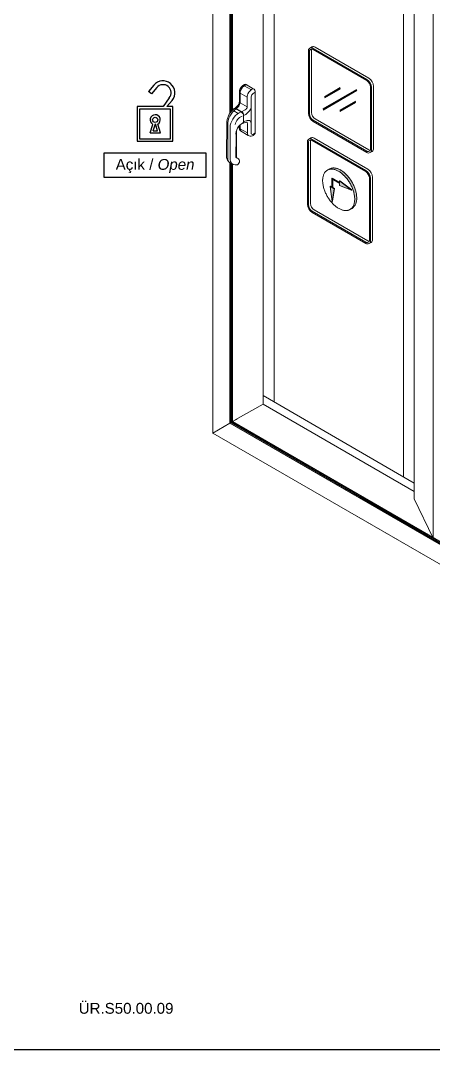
# Model space of a CAD drawing. Header units: millimetres. Extents: x 221 to 2771, y 196 to 840.
# Drawn here: x 1515.5 to 1592, y 195.6 to 385.9 of the extents above; entities that cross this region are included whole.
import ezdxf

# ---------------------------------------------------------------- set-up
doc = ezdxf.new("R2010")
doc.units = ezdxf.units.MM
doc.layers.add('antet_k', color=7, linetype='Continuous')
doc.styles.get("Standard").update_dxf_attribs({"font": 'arial.ttf'})

# ---------------------------------------------------------------- blocks, each defined once
blk = doc.blocks.new('Rev.No.1A')
at = {"insert": (-570.02, 4668.22), "char_height": 2, "width": 54.4479, "attachment_point": 1}
blk.add_mtext('{\\C7;ÜR.S50.00.09}', dxfattribs=at)
blk = doc.blocks.new('S1.A')
at = {"color": 252}
blk.add_lwpolyline([(2269.17, -494.13), (2269.17, -791.13), (2479.17, -791.13), (2479.17, -494.13)], close=True, dxfattribs=at)
blk.add_blockref('Rev.No.1A', (2854.18, -5450.74))
blk = doc.blocks.new('S50_SYF1')
at = {"layer": 'antet_k', "color": 0}
blk.add_blockref('S1.A', (-1500.92, 2845.51), dxfattribs=at)
blk = doc.blocks.new('36b çerçeve')
at = {"color": 32, "linetype": 'Continuous', "lineweight": 15}
for p, q in [((4421.37, -1029.62), (4420.67, -1030.05)), ((4440.52, -1040.14), (4422.49, -1029.73)), ((4420.19, -1031.06), (4420.19, -1051.88)), ((4420.55, -1031.26), (4420.55, -1052.08)), ((4421.25, -1030.85), (4421.25, -1051.68)), ((4439.82, -1040.55), (4421.78, -1030.14)), ((4439.82, -1040.96), (4421.78, -1030.55)), ((4441.05, -1063.92), (4441.05, -1043.1)), ((4441.41, -1064.13), (4441.41, -1043.3)), ((4442.11, -1063.72), (4442.11, -1042.89)), ((4422.49, -1053.82), (4440.52, -1064.23)), ((4421.78, -1054.23), (4439.82, -1064.64)), ((4421.78, -1054.64), (4439.82, -1065.05)), ((4440.93, -1065.13), (4441.65, -1064.75))]:
    blk.add_line(p, q, dxfattribs=at)
for centre, radius, start, end in [((4421.84, -1030.6), 1.09, 53.1466, 115.5429), ((4421.17, -1030.9), 0.985, 51.1474, 188.8634), ((4421.3, -1031.14), 0.764, 50.7967, 189.214), ((4422.35, -1030.82), 1.1, 156.1387, 181.7776), ((4438.67, -1043.05), 3.45, 2.5201, 57.4799), ((4437.96, -1043.45), 3.45, 2.5201, 57.4799), ((4438.37, -1043.22), 2.69, 2.6055, 57.3945), ((4423.64, -1051.73), 3.45, 182.5201, 237.4799), ((4423.23, -1051.96), 2.69, 182.6055, 237.3945), ((4423.94, -1051.55), 2.69, 182.6055, 237.3945), ((4440.3, -1064.04), 0.764, 230.7967, 9.214), ((4440.43, -1064.28), 0.985, 231.1474, 8.8634), ((4441.08, -1063.35), 1.04, 237.9037, 264.8965), ((4440.97, -1063.82), 1.15, 306.2403, 5.0718)]:
    blk.add_arc(centre, radius, start, end, dxfattribs=at)
blk = doc.blocks.new('rtyrtytryrtyyyy')
at = {"lineweight": -2}
h = blk.add_hatch(color=140, dxfattribs=at)
h.paths.add_polyline_path([(180444.53, 31717.11), (180447.45, 31718.79), (180447.38, 31718.9), (180444.47, 31717.22)])
h.paths.add_polyline_path([(180444.27, 31714.87), (180450.48, 31718.46), (180450.41, 31718.58), (180444.2, 31714.99)])
h.paths.add_polyline_path([(180447.38, 31714.59), (180450.3, 31716.28), (180450.23, 31716.39), (180447.32, 31714.71)])
at = {"color": 140, "lineweight": -2}
for p, q in [((180450.41, 31718.58), (180444.2, 31714.99)), ((180444.27, 31714.87), (180450.48, 31718.46)), ((180447.38, 31718.9), (180444.47, 31717.22)), ((180444.53, 31717.11), (180447.45, 31718.79)), ((180450.23, 31716.39), (180447.32, 31714.71)), ((180447.38, 31714.59), (180450.3, 31716.28)), ((180447.32, 31714.71), (180447.38, 31714.59)), ((180447.38, 31714.59), (180447.5, 31714.66))]:
    blk.add_line(p, q, dxfattribs=at)
blk = doc.blocks.new('3 b cm')
at = {"color": 21, "lineweight": -2, "xscale": 0.55055, "yscale": 0.55055, "zscale": 0.55055}
blk.add_blockref('36b çerçeve', (178027.8, 32294.95), dxfattribs=at)
at = {"color": 6, "lineweight": -2}
blk.add_blockref('rtyrtytryrtyyyy', (19.83, 1.6), dxfattribs=at)
blk = doc.blocks.new('ty')
for color, points in [(9, [(4441.36, -995.99), (4441.14, -995.76), (4440.91, -995.53), (4440.69, -995.32), (4440.46, -995.11), (4440.22, -994.92), (4439.99, -994.73), (4439.75, -994.56), (4439.51, -994.4), (4439.28, -994.25), (4439.04, -994.11), (4438.8, -993.98), (4438.56, -993.87), (4438.32, -993.77), (4438.09, -993.68), (4437.86, -993.61), (4437.62, -993.55), (4437.4, -993.5), (4437.17, -993.47), (4436.95, -993.45), (4436.74, -993.44), (4436.53, -993.45), (4436.32, -993.47), (4436.12, -993.5), (4435.93, -993.55), (4435.74, -993.61), (4435.56, -993.69), (4435.38, -993.78), (4435.34, -993.8), (4434.71, -994.16), (4434.88, -994.08), (4435.06, -994.01), (4435.25, -993.95), (4435.44, -993.9), (4435.64, -993.86), (4435.85, -993.84), (4436.06, -993.84), (4436.27, -993.84), (4436.49, -993.86), (4436.72, -993.9), (4436.94, -993.94), (4437.18, -994), (4437.41, -994.08), (4437.64, -994.16), (4437.88, -994.26), (4438.12, -994.38), (4438.36, -994.5), (4438.6, -994.64), (4438.83, -994.79), (4439.07, -994.95), (4439.31, -995.13), (4439.54, -995.31), (4439.78, -995.51), (4440.01, -995.71), (4440.23, -995.93), (4440.46, -996.15), (4440.68, -996.38), (4440.89, -996.63), (4441.11, -996.88), (4441.31, -997.14), (4441.51, -997.4), (4441.71, -997.67), (4441.89, -997.95), (4442.08, -998.24), (4442.25, -998.53), (4442.42, -998.82), (4442.58, -999.12), (4442.73, -999.42), (4442.87, -999.72), (4443.01, -1000.03), (4443.13, -1000.33), (4443.25, -1000.64), (4443.35, -1000.95), (4443.45, -1001.26), (4443.54, -1001.57), (4443.62, -1001.87), (4443.68, -1002.18), (4443.74, -1002.48), (4443.79, -1002.77), (4443.83, -1003.07), (4443.85, -1003.36), (4443.87, -1003.64), (4443.87, -1003.92), (4443.87, -1004.19), (4443.85, -1004.46), (4443.83, -1004.72), (4443.79, -1004.97), (4443.74, -1005.21), (4443.68, -1005.45), (4443.62, -1005.67), (4443.54, -1005.89), (4443.45, -1006.09), (4443.35, -1006.29), (4443.25, -1006.47), (4443.13, -1006.65), (4443.01, -1006.81), (4442.87, -1006.96), (4442.73, -1007.1), (4442.58, -1007.22), (4442.42, -1007.34), (4442.29, -1007.41), (4442.97, -1007.02, 0.267904), (4444.55, -1003.53), (4444.55, -1003.25), (4444.53, -1002.96), (4444.51, -1002.67), (4444.47, -1002.38), (4444.42, -1002.08), (4444.36, -1001.78), (4444.3, -1001.48), (4444.22, -1001.17), (4444.13, -1000.87), (4444.03, -1000.56), (4443.93, -1000.25), (4443.81, -999.94), (4443.69, -999.63), (4443.55, -999.33), (4443.41, -999.03), (4443.26, -998.72), (4443.1, -998.43), (4442.93, -998.13), (4442.76, -997.84), (4442.57, -997.56), (4442.39, -997.28), (4442.19, -997.01), (4441.99, -996.74), (4441.79, -996.49), (4441.57, -996.23)]), (7, [(4438.81, -998.46), (4436.19, -996.94), (4436.19, -997.19), (4436.19, -1000), (4435.62, -999.67), (4436.29, -1004.72), (4436.97, -1000.45), (4436.4, -1000.12), (4436.4, -997.29), (4438.81, -998.69), (4438.81, -999.35), (4442.82, -1000.89), (4438.81, -997.8)])]:
    blk.add_hatch(color=color).paths.add_polyline_path(points)
h = blk.add_hatch(color=253)
h.paths.add_polyline_path([(4438.81, -998.34), (4436.29, -996.88), (4436.19, -996.94), (4438.81, -998.46)])
h.paths.add_polyline_path([(4442.92, -1000.83), (4438.91, -997.74), (4438.81, -997.8), (4442.82, -1000.89)])
h.paths.add_polyline_path([(4436.5, -1000.06), (4436.5, -997.35), (4436.4, -997.29), (4436.4, -1000.12)])
h.paths.add_polyline_path([(4437.07, -1000.39), (4436.5, -1000.06), (4436.4, -1000.12), (4436.97, -1000.45)])
h.paths.add_polyline_path([(4436.19, -1000), (4436.19, -999.88), (4435.73, -999.61), (4435.62, -999.67)])
h.paths.add_polyline_path([(4436.4, -1004.66), (4437.07, -1000.39), (4436.97, -1000.45), (4436.29, -1004.72)])
at = {"color": 7, "linetype": 'Continuous', "lineweight": 15}
for p, q in [((4435.34, -993.8), (4434.66, -994.19)), ((4436.19, -996.94), (4436.29, -996.88)), ((4436.19, -996.94), (4438.81, -998.46)), ((4436.19, -996.94), (4436.19, -997.19)), ((4436.19, -997.19), (4436.19, -1000)), ((4436.29, -996.88), (4438.81, -998.34)), ((4436.4, -997.29), (4436.4, -1000.12)), ((4436.4, -997.29), (4438.81, -998.69)), ((4436.5, -997.35), (4436.5, -1000.06)), ((4438.81, -997.8), (4438.91, -997.74)), ((4438.81, -997.8), (4438.81, -998.46)), ((4442.82, -1000.89), (4438.81, -997.8)), ((4438.81, -998.69), (4438.81, -999.35)), ((4442.92, -1000.83), (4438.91, -997.74)), ((4435.62, -999.67), (4435.73, -999.61)), ((4436.19, -1000), (4435.62, -999.67)), ((4435.62, -999.67), (4436.29, -1004.72)), ((4436.19, -999.88), (4435.73, -999.61)), ((4436.29, -1004.72), (4436.97, -1000.45)), ((4436.4, -1000.12), (4436.5, -1000.06)), ((4436.97, -1000.45), (4436.4, -1000.12)), ((4436.4, -1004.66), (4437.07, -1000.39)), ((4437.07, -1000.39), (4436.5, -1000.06)), ((4436.97, -1000.45), (4437.07, -1000.39)), ((4438.81, -999.35), (4442.82, -1000.89)), ((4442.82, -1000.89), (4442.92, -1000.83)), ((4436.29, -1004.72), (4436.4, -1004.66)), ((4442.29, -1007.41), (4442.97, -1007.02))]:
    blk.add_line(p, q, dxfattribs=at)
at = {"color": 7, "linetype": 'Continuous', "lineweight": 15, "flags": 128}
for points in [[(4443.87, -1003.92), (4443.87, -1003.64), (4443.85, -1003.36), (4443.83, -1003.07), (4443.79, -1002.77), (4443.74, -1002.48), (4443.68, -1002.18), (4443.62, -1001.87), (4443.54, -1001.57), (4443.45, -1001.26), (4443.35, -1000.95), (4443.25, -1000.64), (4443.13, -1000.33), (4443.01, -1000.03), (4442.87, -999.72), (4442.73, -999.42), (4442.58, -999.12), (4442.42, -998.82), (4442.25, -998.53), (4442.08, -998.24), (4441.89, -997.95), (4441.71, -997.67), (4441.51, -997.4), (4441.31, -997.14), (4441.11, -996.88), (4440.89, -996.63), (4440.68, -996.38), (4440.46, -996.15), (4440.23, -995.93), (4440.01, -995.71), (4439.78, -995.51), (4439.54, -995.31), (4439.31, -995.13), (4439.07, -994.95), (4438.83, -994.79), (4438.6, -994.64), (4438.36, -994.5), (4438.12, -994.38), (4437.88, -994.26), (4437.64, -994.16), (4437.41, -994.08), (4437.18, -994), (4436.94, -993.94), (4436.72, -993.9), (4436.49, -993.86), (4436.27, -993.84), (4436.06, -993.84), (4435.85, -993.84), (4435.64, -993.86), (4435.44, -993.9), (4435.25, -993.95), (4435.06, -994.01), (4434.88, -994.08), (4434.7, -994.17), (4434.53, -994.27), (4434.38, -994.38), (4434.22, -994.51), (4434.08, -994.65), (4433.95, -994.8), (4433.82, -994.96), (4433.7, -995.13), (4433.6, -995.32), (4433.5, -995.51), (4433.41, -995.72), (4433.33, -995.94), (4433.27, -996.16), (4433.21, -996.4), (4433.16, -996.64), (4433.13, -996.89), (4433.1, -997.15), (4433.08, -997.41), (4433.08, -997.69), (4433.08, -997.97), (4433.1, -998.25), (4433.13, -998.54), (4433.16, -998.83), (4433.21, -999.13), (4433.27, -999.43), (4433.33, -999.74), (4433.41, -1000.04), (4433.5, -1000.35), (4433.6, -1000.66), (4433.7, -1000.96), (4433.82, -1001.27), (4433.95, -1001.58), (4434.08, -1001.89), (4434.22, -1002.19), (4434.38, -1002.49), (4434.53, -1002.79), (4434.7, -1003.08), (4434.88, -1003.37), (4435.06, -1003.65), (4435.25, -1003.93), (4435.44, -1004.2), (4435.64, -1004.47), (4435.85, -1004.73), (4436.06, -1004.98), (4436.27, -1005.22), (4436.49, -1005.46), (4436.72, -1005.68), (4436.94, -1005.9), (4437.18, -1006.1), (4437.41, -1006.3), (4437.64, -1006.48), (4437.88, -1006.65), (4438.12, -1006.82), (4438.36, -1006.97), (4438.6, -1007.1), (4438.83, -1007.23), (4439.07, -1007.34), (4439.31, -1007.44), (4439.54, -1007.53), (4439.78, -1007.6), (4440.01, -1007.66), (4440.23, -1007.71), (4440.46, -1007.75), (4440.68, -1007.77), (4440.89, -1007.77), (4441.11, -1007.77), (4441.31, -1007.74), (4441.51, -1007.71), (4441.71, -1007.66), (4441.89, -1007.6), (4442.08, -1007.53), (4442.25, -1007.44), (4442.42, -1007.34), (4442.58, -1007.22), (4442.73, -1007.1), (4442.87, -1006.96), (4443.01, -1006.81), (4443.13, -1006.65), (4443.25, -1006.47), (4443.35, -1006.29), (4443.45, -1006.09), (4443.54, -1005.89), (4443.62, -1005.67), (4443.68, -1005.45), (4443.74, -1005.21), (4443.79, -1004.97), (4443.83, -1004.72), (4443.85, -1004.46), (4443.87, -1004.19), (4443.87, -1003.92)], [(4444.55, -1003.53), (4444.55, -1003.25), (4444.53, -1002.96), (4444.51, -1002.67), (4444.47, -1002.38), (4444.42, -1002.08), (4444.36, -1001.78), (4444.3, -1001.48), (4444.22, -1001.17), (4444.13, -1000.87), (4444.03, -1000.56), (4443.93, -1000.25), (4443.81, -999.94), (4443.69, -999.63), (4443.55, -999.33), (4443.41, -999.03), (4443.26, -998.72), (4443.1, -998.43), (4442.93, -998.13), (4442.76, -997.84), (4442.57, -997.56), (4442.39, -997.28), (4442.19, -997.01), (4441.99, -996.74), (4441.79, -996.49), (4441.57, -996.23), (4441.36, -995.99), (4441.14, -995.76), (4440.91, -995.53), (4440.69, -995.32), (4440.46, -995.11), (4440.22, -994.92), (4439.99, -994.73), (4439.75, -994.56), (4439.51, -994.4), (4439.28, -994.25), (4439.04, -994.11), (4438.8, -993.98), (4438.56, -993.87), (4438.32, -993.77), (4438.09, -993.68), (4437.86, -993.61), (4437.62, -993.55), (4437.4, -993.5), (4437.17, -993.47), (4436.95, -993.45), (4436.74, -993.44), (4436.53, -993.45), (4436.32, -993.47), (4436.12, -993.5), (4435.93, -993.55), (4435.74, -993.61), (4435.56, -993.69), (4435.38, -993.78), (4435.34, -993.8)]]:
    blk.add_lwpolyline(points, dxfattribs=at)
at = {"color": 7, "linetype": 'Continuous', "lineweight": 15}
blk.add_arc((4440.74, -1003.9), 3.84, 305.6609, 5.6513, dxfattribs=at)
blk = doc.blocks.new('sürme 1')
at = {"color": 21}
for name, p in [('36b çerçeve', (0, 0)), ('ty', (-7.75, -46.27))]:
    blk.add_blockref(name, p, dxfattribs=at)
blk = doc.blocks.new('lkol acıkü')
at = {"color": 7}
for p, q in [((4652.37, -1026.7), (4651.4, -1027.86)), ((4652.92, -1027.15), (4651.94, -1028.32)), ((4651.94, -1028.32), (4651.4, -1027.86)), ((4655.21, -1029.08), (4654.07, -1030.69)), ((4655.75, -1029.53), (4654.78, -1030.69)), ((4651.67, -1035.53), (4652.17, -1033.97)), ((4652.22, -1035.17), (4652.65, -1033.84)), ((4653.07, -1035.17), (4652.65, -1033.84)), ((4653.62, -1035.53), (4653.11, -1033.94)), ((4651.67, -1035.53), (4653.62, -1035.53)), ((4652.22, -1035.17), (4653.07, -1035.17))]:
    blk.add_line(p, q, dxfattribs=at)
for points in [[(4650.37, -1030.69), (4649.27, -1030.69), (4649.27, -1037.1), (4655.88, -1037.1), (4655.88, -1030.69), (4654.78, -1030.69)], [(4654.07, -1030.69), (4650.37, -1030.69)]]:
    blk.add_lwpolyline(points, dxfattribs=at)
blk.add_lwpolyline([(4649.72, -1031.14), (4649.72, -1036.65), (4655.43, -1036.65), (4655.43, -1031.14)], close=True, dxfattribs=at)
blk.add_circle((4652.62, -1033.13), 0.48, dxfattribs=at)
for centre, radius, start, end in [((4654.06, -1028.12), 2.2, 320.0386, 140.0386), ((4654.06, -1028.12), 1.5, 320.0386, 140.0386), ((4652.62, -1033.13), 0.944, 301.491, 242.024)]:
    blk.add_arc(centre, radius, start, end, dxfattribs=at)

msp = doc.modelspace()

# ---------------------------------------------------------------- linework, layer by layer
at = {"color": 8, "linetype": 'Continuous', "lineweight": 15}
for p, q in [((1551.157, 435.383), (1551.157, 309.602)), ((1551.155, 431.042), (1551.155, 309.528)), ((1554.291, 431.002), (1554.291, 368.733)), ((1554.313, 430.99), (1554.313, 368.765)), ((1554.481, 430.893), (1554.481, 368.991)), ((1554.51, 430.876), (1554.51, 369.026)), ((1554.683, 430.776), (1554.683, 369.223)), ((1554.761, 430.731), (1554.761, 369.303)), ((1560.466, 423.375), (1560.466, 333.159)), ((1562.475, 419.539), (1562.475, 333.159)), ((1591.953, 290.247), (1591.953, 409.261)), ((1586.421, 405.658), (1586.421, 301.508)), ((1588.431, 407.168), (1588.431, 297.461)), ((1556.056, 372.969), (1556.04, 370.975)), ((1556.873, 373.779), (1557.274, 374.061)), ((1558.282, 373.099), (1556.96, 373.84)), ((1557.274, 374.061), (1558.616, 373.277)), ((1556.176, 370.674), (1556.192, 372.633)), ((1557.487, 371.708), (1556.19, 372.443)), ((1557.486, 371.518), (1557.5, 369.935)), ((1558.242, 370.177), (1558.242, 371.793)), ((1558.597, 372.41), (1558.985, 372.651)), ((1558.985, 372.666), (1558.985, 364.963)), ((1555.819, 368.682), (1555.014, 369.218)), ((1555.191, 369.648), (1555.093, 369.598)), ((1555.586, 370.001), (1555.191, 369.648)), ((1556.387, 368.991), (1555.327, 369.602)), ((1555.497, 369.593), (1556.552, 368.953)), ((1557.5, 369.935), (1556.176, 370.674)), ((1557.125, 369.394), (1556.438, 369.022)), ((1558.214, 369.819), (1558.223, 366.932)), ((1553.694, 367.244), (1553.68, 360.615)), ((1556.787, 367.228), (1556.787, 368.446)), ((1556.833, 368.515), (1556.833, 367.104)), ((1553.89, 366.511), (1553.891, 360.322)), ((1554.316, 360.168), (1554.339, 366.522)), ((1555.499, 365.53), (1555.499, 360.488)), ((1556.034, 365.985), (1556.034, 366.458)), ((1556.175, 365.839), (1556.175, 366.593)), ((1557.522, 365.12), (1556.175, 365.839)), ((1557.643, 364.648), (1556.25, 365.476)), ((1556.847, 366.968), (1557.335, 367.123)), ((1557.522, 366.824), (1557.522, 365.005)), ((1558.223, 365.104), (1558.223, 366.932)), ((1555.417, 360.584), (1555.422, 364.655)), ((1558.985, 365.098), (1558.585, 364.846)), ((1554.291, 359.593), (1554.291, 311.446)), ((1554.313, 359.572), (1554.313, 311.459)), ((1554.481, 359.436), (1554.481, 311.556)), ((1554.51, 359.417), (1554.51, 311.572)), ((1554.683, 359.32), (1554.683, 311.672)), ((1554.761, 359.286), (1554.761, 311.717)), ((1560.466, 337.948), (1560.466, 314.972)), ((1562.475, 337.948), (1562.475, 315.39)), ((1560.466, 316.55), (1588.431, 300.343)), ((1555.287, 312.021), (1560.466, 314.972)), ((1560.466, 314.972), (1588.431, 298.765)), ((1555.337, 312.05), (1555.287, 312.021)), ((1555.354, 312.059), (1555.435, 312.106)), ((1555.477, 312.131), (1555.462, 312.122)), ((1555.524, 312.158), (1555.487, 312.136)), ((1555.701, 312.26), (1555.553, 312.174)), ((1554.291, 311.446), (1551.157, 309.602)), ((1554.291, 311.446), (1606.308, 281.418)), ((1554.481, 311.556), (1554.313, 311.459)), ((1554.313, 311.459), (1606.314, 281.44)), ((1554.481, 311.556), (1606.359, 281.608)), ((1554.683, 311.672), (1554.51, 311.572)), ((1554.51, 311.572), (1606.367, 281.636)), ((1554.683, 311.672), (1606.413, 281.81)), ((1555.255, 312.003), (1554.761, 311.717)), ((1554.761, 311.717), (1606.434, 281.887)), ((1555.262, 312.006), (1555.255, 312.003)), ((1555.262, 312.006), (1555.271, 312.012)), ((1551.157, 309.602), (1605.464, 278.266)), ((1578.201, 297.644), (1674.427, 242.094)), ((1578.206, 297.666), (1674.385, 242.143)), ((1578.251, 297.834), (1674.218, 242.434)), ((1578.259, 297.863), (1674.199, 242.477)), ((1578.306, 298.036), (1674.14, 242.712)), ((1578.326, 298.114), (1674.14, 242.802)), ((1591.953, 290.135), (1588.431, 297.461)), ((1591.953, 290.135), (1588.431, 297.461)), ((1577.354, 294.486), (1676.369, 237.35))]:
    msp.add_line(p, q, dxfattribs=at)
at = {"color": 32}
msp.add_lwpolyline([(1530.917, 361.394), (1530.917, 356.912), (1549.879, 356.912), (1549.879, 361.394)], close=True, dxfattribs=at)
at = {"color": 8, "linetype": 'Continuous', "lineweight": 15, "flags": 128}
msp.add_lwpolyline([(1555.701, 312.26), (1555.704, 312.261), (1555.706, 312.263), (1555.707, 312.263), (1555.708, 312.264)], dxfattribs=at)
at = {"color": 8, "linetype": 'Continuous', "lineweight": 15}
for centre, radius, start, end in [((1557.736, 372.459), 1.755, 114.59833, 163.11119), ((1557.812, 372.446), 1.63, 125.13568, 173.41119), ((1557.143, 373.888), 0.217, 52.92289, 129.50973), ((1559.299, 371.6), 1.811, 112.1518, 156.8895), ((1558.331, 372.689), 0.653, 357.99838, 64.20269), ((1559.263, 371.598), 1.779, 156.37322, 182.58381), ((1559.017, 371.758), 0.776, 122.83773, 177.45418), ((1557.458, 366.599), 3.819, 128.26424, 170.28225), ((1557.537, 366.583), 3.648, 125.55565, 181.12472), ((1555.221, 369.052), 0.561, 79.09769, 103.12606), ((1555.258, 369.134), 0.518, 62.51052, 97.38193), ((1554.77, 370.856), 1.417, 298.73816, 352.61841), ((1554.843, 370.94), 1.197, 308.32891, 1.66331), ((1555.896, 370.75), 2.574, 291.34418, 330.19283), ((1556.885, 369.961), 0.616, 292.98813, 357.64148), ((1555.95, 370.182), 2.293, 341.92536, 359.87837), ((1557.782, 365.75), 3.528, 113.29759, 167.36689), ((1557.312, 366.205), 2.126, 111.29938, 166.86859), ((1555.941, 368.244), 0.87, 13.38808, 59.15199), ((1556.042, 368.318), 0.814, 14.01013, 51.30139), ((1556.279, 367.203), 0.508, 330.05694, 2.81699), ((1557.809, 365.33), 2.097, 92.03416, 117.75233), ((1557.728, 366.931), 0.494, 0.07924, 89.27999), ((1557.67, 364.897), 2.261, 114.85835, 186.14709), ((1556.679, 365.958), 0.645, 177.61482, 228.33351), ((1556.801, 365.855), 0.626, 181.45541, 225.10453), ((1556.652, 367.117), 0.181, 292.06642, 355.78383), ((1556.77, 367.051), 0.113, 243.86863, 313.03189), ((1557.373, 367.014), 0.115, 34.34844, 109.29817), ((1557.01, 366.849), 0.512, 357.16507, 26.62301), ((1558.179, 365.029), 0.657, 182.10522, 215.43759), ((1558.101, 365.297), 0.795, 234.83882, 295.61421), ((1558.472, 365.07), 0.251, 172.3493, 296.70766), ((1557.248, 366.847), 2.563, 297.83436, 312.66591), ((1555.048, 360.765), 1.376, 186.29478, 233.30197), ((1554.907, 360.391), 1.018, 183.8509, 217.95459), ((1555.288, 360.605), 1.42, 221.58266, 285.54682), ((1555.287, 360.155), 0.971, 179.27141, 267.26118), ((1555.521, 360.589), 0.104, 182.78857, 252.39291), ((1555.382, 359.835), 0.664, 295.61815, 80.6601)]:
    msp.add_arc(centre, radius, start, end, dxfattribs=at)
for centre, major_axis, start_param, end_param in [((1555.343, 312.053), (0.0225, 0.013), 1.0471569, 1.8325551), ((1555.446, 312.113), (0.0225, 0.013), 4.1887496, 5.4977465), ((1555.5, 312.144), (0.0225, 0.013), 2.1816209, 3.141552), ((1555.537, 312.165), (0.0225, 0.013), 0.7853575, 2.1816209), ((1554.366, 311.489), (0.075, 0.0433), 2.3561539, 3.141552), ((1554.534, 311.586), (0.075, 0.0433), 1.9023683, 2.3561539), ((1554.708, 311.687), (0.075, 0.0433), 0.7853575, 1.9023683), ((1555.293, 312.024), (0.0225, 0.013), 1.8325551, 2.8797526)]:
    msp.add_ellipse(centre, major_axis=major_axis, ratio=0.0000704, start_param=start_param, end_param=end_param, dxfattribs=at)

# ---------------------------------------------------------------- block references
msp.add_blockref('S50_SYF1', (743.05, -1858.773))
at = {"color": 6, "lineweight": -2}
msp.add_blockref('3 b cm', (-178892.517, -31347.074), dxfattribs=at)
at = {"color": 6}
msp.add_blockref('lkol acıkü', (-3112.158, 1400.659), dxfattribs=at)
at = {"color": 0, "lineweight": -2, "xscale": 0.55055, "yscale": 0.55055, "zscale": 0.55055}
msp.add_blockref('sürme 1', (-864.91, 931.048), dxfattribs=at)

# ---------------------------------------------------------------- texts
at = {"insert": (1530.917, 360.286), "char_height": 2, "width": 18.96192, "attachment_point": 1}
msp.add_mtext('\\pi2.2218;{\\C7;Açık / \\fArial|b0|i1|c162|p34;Open}', dxfattribs=at)

doc.saveas('drawing.dxf')
